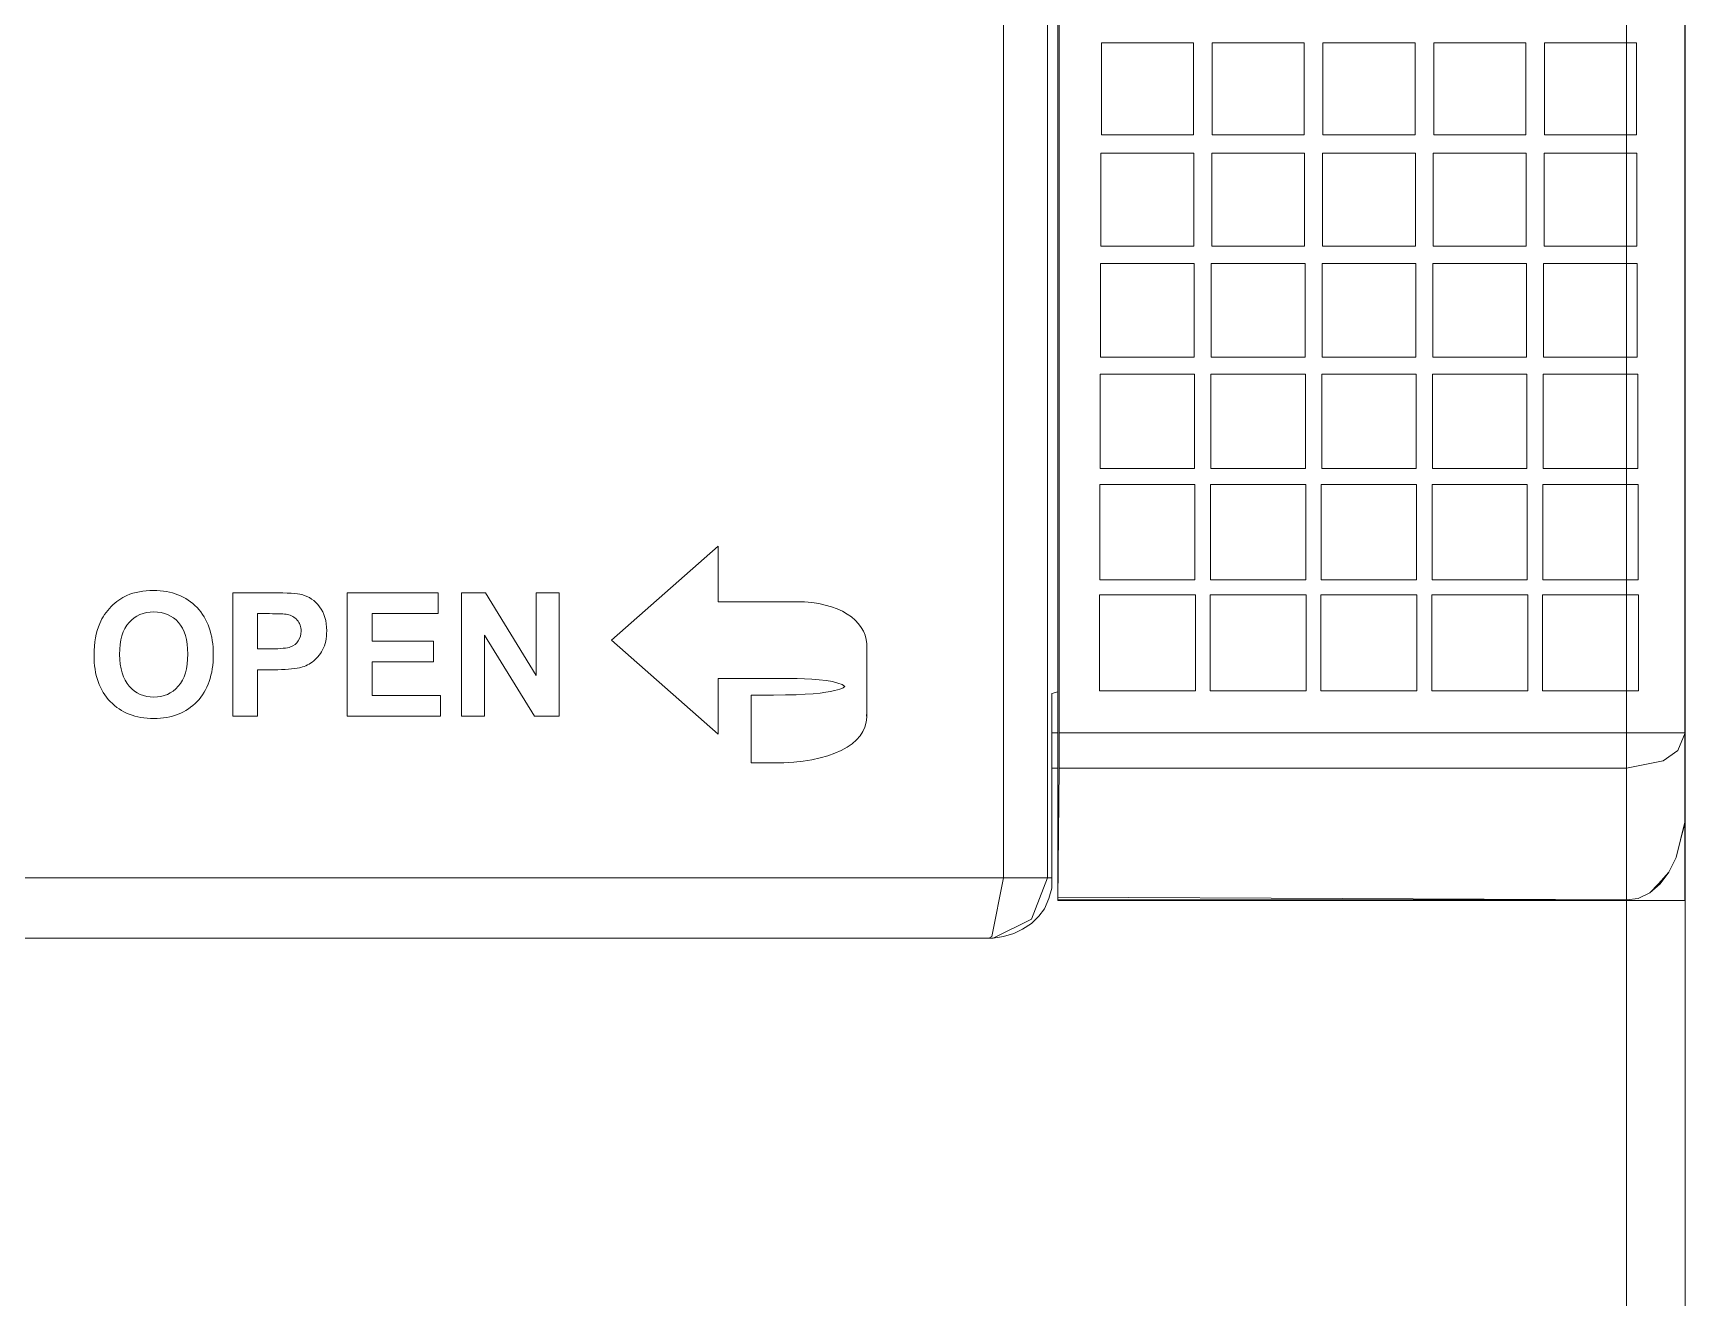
# Model space of a CAD drawing. Header units: millimetres. Extents: x 33157 to 59611, y -29750 to 1750.
# Drawn here: x 53390.86 to 53413.28, y -4483.64 to -4466.51 of the extents above; entities that cross this region are included whole.
import ezdxf

# ---------------------------------------------------------------- set-up
doc = ezdxf.new("R2010")
doc.units = ezdxf.units.MM
doc.layers.add('layer 1', color=7, linetype='Continuous', lineweight=18)

msp = doc.modelspace()

# ---------------------------------------------------------------- linework, layer by layer
at = {"layer": 'layer 1', "lineweight": 9}
for p, q in [((53404.743, -4351.058), (53404.743, -4478.212)), ((53412.446, -4355.264), (53412.446, -4476.467)), ((53413.24, -4356.077), (53413.24, -4475.99)), ((53404.763, -4416.837), (53404.763, -4475.99)), ((53404.604, -4417.254), (53404.604, -4477.954)), ((53404.743, -4417.254), (53404.743, -4475.435)), ((53404.009, -4417.809), (53404.009, -4477.954)), ((53404.664, -4475.455), (53404.664, -4477.954)), ((53404.763, -4475.99), (53404.763, -4476.467)), ((53413.24, -4475.99), (53413.24, -4476.943)), ((53412.446, -4476.467), (53412.446, -4478.252)), ((53413.24, -4476.923), (53413.24, -4515.466)), ((53404.743, -4478.212), (53404.743, -4478.252)), ((53412.446, -4478.252), (53412.446, -4495.113))]:
    msp.add_line(p, q, dxfattribs=at)
msp.add_lwpolyline([(53404.744, -4478.258), (53413.237, -4478.258), (53413.237, -4355.264), (53404.744, -4355.264)], close=True, dxfattribs=at)
at = {"layer": 'layer 1'}
for points, knots in [([(53405.334, -4466.646), (53405.749, -4466.646), (53406.165, -4466.646), (53406.581, -4466.646), (53406.581, -4467.062), (53406.581, -4467.477), (53406.581, -4467.893), (53406.165, -4467.893), (53405.749, -4467.893), (53405.334, -4467.893), (53405.334, -4467.479), (53405.334, -4467.065), (53405.334, -4466.651), (53405.334, -4466.649), (53405.334, -4466.648), (53405.334, -4466.646)], [0, 0, 0, 0, 149945.451499, 149945.451499, 149945.451499, 299890.902999, 299890.902999, 299890.902999, 449836.354498, 449836.354498, 449836.354498, 599781.805997, 599781.805997, 599781.805997, 749727.257496, 749727.257496, 749727.257496, 749727.257496]), ([(53406.834, -4466.646), (53407.25, -4466.646), (53407.665, -4466.646), (53408.081, -4466.646), (53408.081, -4467.062), (53408.081, -4467.477), (53408.081, -4467.893), (53407.665, -4467.893), (53407.25, -4467.893), (53406.834, -4467.893), (53406.834, -4467.479), (53406.834, -4467.065), (53406.834, -4466.651), (53406.834, -4466.649), (53406.834, -4466.648), (53406.834, -4466.646)], [0, 0, 0, 0, 149949.488887, 149949.488887, 149949.488887, 299898.977774, 299898.977774, 299898.977774, 449848.46666, 449848.46666, 449848.46666, 599797.955547, 599797.955547, 599797.955547, 749747.444434, 749747.444434, 749747.444434, 749747.444434]), ([(53408.334, -4466.646), (53408.75, -4466.646), (53409.166, -4466.646), (53409.582, -4466.646), (53409.582, -4467.062), (53409.582, -4467.477), (53409.582, -4467.893), (53409.166, -4467.893), (53408.75, -4467.893), (53408.334, -4467.893), (53408.334, -4467.479), (53408.334, -4467.065), (53408.334, -4466.651), (53408.334, -4466.649), (53408.334, -4466.648), (53408.334, -4466.646)], [0, 0, 0, 0, 149953.526275, 149953.526275, 149953.526275, 299907.05255, 299907.05255, 299907.05255, 449860.578825, 449860.578825, 449860.578825, 599814.105099, 599814.105099, 599814.105099, 749767.631374, 749767.631374, 749767.631374, 749767.631374]), ([(53409.835, -4466.646), (53410.25, -4466.646), (53410.666, -4466.646), (53411.082, -4466.646), (53411.082, -4467.062), (53411.082, -4467.477), (53411.082, -4467.893), (53410.666, -4467.893), (53410.25, -4467.893), (53409.835, -4467.893), (53409.835, -4467.479), (53409.835, -4467.065), (53409.835, -4466.651), (53409.835, -4466.649), (53409.835, -4466.648), (53409.835, -4466.646)], [0, 0, 0, 0, 149957.563663, 149957.563663, 149957.563663, 299915.127327, 299915.127327, 299915.127327, 449872.69099, 449872.69099, 449872.69099, 599830.254653, 599830.254653, 599830.254653, 749787.818317, 749787.818317, 749787.818317, 749787.818317]), ([(53411.335, -4466.646), (53411.751, -4466.646), (53412.166, -4466.646), (53412.582, -4466.646), (53412.582, -4467.062), (53412.582, -4467.477), (53412.582, -4467.893), (53412.166, -4467.893), (53411.751, -4467.893), (53411.335, -4467.893), (53411.335, -4467.479), (53411.335, -4467.065), (53411.335, -4466.651), (53411.335, -4466.649), (53411.335, -4466.648), (53411.335, -4466.646)], [0, 0, 0, 0, 149961.601052, 149961.601052, 149961.601052, 299923.202105, 299923.202105, 299923.202105, 449884.803157, 449884.803157, 449884.803157, 599846.404209, 599846.404209, 599846.404209, 749808.005262, 749808.005262, 749808.005262, 749808.005262]), ([(53405.328, -4468.141), (53405.748, -4468.141), (53406.167, -4468.141), (53406.586, -4468.141), (53406.586, -4468.56), (53406.586, -4468.979), (53406.586, -4469.399), (53406.167, -4469.399), (53405.748, -4469.399), (53405.328, -4469.399), (53405.328, -4468.981), (53405.328, -4468.563), (53405.328, -4468.146), (53405.328, -4468.144), (53405.328, -4468.142), (53405.328, -4468.141)], [0, 0, 0, 0, 149947.512668, 149947.512668, 149947.512668, 299895.025335, 299895.025335, 299895.025335, 449842.538003, 449842.538003, 449842.538003, 599790.05067, 599790.05067, 599790.05067, 749737.563338, 749737.563338, 749737.563338, 749737.563338]), ([(53406.829, -4468.141), (53407.248, -4468.141), (53407.667, -4468.141), (53408.087, -4468.141), (53408.087, -4468.56), (53408.087, -4468.979), (53408.087, -4469.399), (53407.667, -4469.399), (53407.248, -4469.399), (53406.829, -4469.399), (53406.829, -4468.981), (53406.829, -4468.563), (53406.829, -4468.146), (53406.829, -4468.144), (53406.829, -4468.142), (53406.829, -4468.141)], [0, 0, 0, 0, 149951.550049, 149951.550049, 149951.550049, 299903.100098, 299903.100098, 299903.100098, 449854.650148, 449854.650148, 449854.650148, 599806.200197, 599806.200197, 599806.200197, 749757.750246, 749757.750246, 749757.750246, 749757.750246]), ([(53408.329, -4468.141), (53408.748, -4468.141), (53409.168, -4468.141), (53409.587, -4468.141), (53409.587, -4468.56), (53409.587, -4468.979), (53409.587, -4469.399), (53409.168, -4469.399), (53408.748, -4469.399), (53408.329, -4469.399), (53408.329, -4468.981), (53408.329, -4468.563), (53408.329, -4468.146), (53408.329, -4468.144), (53408.329, -4468.142), (53408.329, -4468.141)], [0, 0, 0, 0, 149955.587431, 149955.587431, 149955.587431, 299911.174863, 299911.174863, 299911.174863, 449866.762294, 449866.762294, 449866.762294, 599822.349726, 599822.349726, 599822.349726, 749777.937157, 749777.937157, 749777.937157, 749777.937157]), ([(53409.829, -4468.141), (53410.249, -4468.141), (53410.668, -4468.141), (53411.087, -4468.141), (53411.087, -4468.56), (53411.087, -4468.979), (53411.087, -4469.399), (53410.668, -4469.399), (53410.249, -4469.399), (53409.829, -4469.399), (53409.829, -4468.981), (53409.829, -4468.563), (53409.829, -4468.146), (53409.829, -4468.144), (53409.829, -4468.142), (53409.829, -4468.141)], [0, 0, 0, 0, 149959.624814, 149959.624814, 149959.624814, 299919.249628, 299919.249628, 299919.249628, 449878.874442, 449878.874442, 449878.874442, 599838.499256, 599838.499256, 599838.499256, 749798.12407, 749798.12407, 749798.12407, 749798.12407]), ([(53411.33, -4468.141), (53411.749, -4468.141), (53412.168, -4468.141), (53412.588, -4468.141), (53412.588, -4468.56), (53412.588, -4468.979), (53412.588, -4469.399), (53412.168, -4469.399), (53411.749, -4469.399), (53411.33, -4469.399), (53411.33, -4468.981), (53411.33, -4468.563), (53411.33, -4468.146), (53411.33, -4468.144), (53411.33, -4468.142), (53411.33, -4468.141)], [0, 0, 0, 0, 149963.662197, 149963.662197, 149963.662197, 299927.324394, 299927.324394, 299927.324394, 449890.986592, 449890.986592, 449890.986592, 599854.648789, 599854.648789, 599854.648789, 749818.310986, 749818.310986, 749818.310986, 749818.310986]), ([(53405.323, -4469.635), (53405.746, -4469.635), (53406.169, -4469.635), (53406.592, -4469.635), (53406.592, -4470.058), (53406.592, -4470.481), (53406.592, -4470.904), (53406.169, -4470.904), (53405.746, -4470.904), (53405.323, -4470.904), (53405.323, -4470.483), (53405.323, -4470.062), (53405.323, -4469.641), (53405.323, -4469.639), (53405.323, -4469.637), (53405.323, -4469.635)], [0, 0, 0, 0, 149949.573612, 149949.573612, 149949.573612, 299899.147223, 299899.147223, 299899.147223, 449848.720835, 449848.720835, 449848.720835, 599798.294446, 599798.294446, 599798.294446, 749747.868058, 749747.868058, 749747.868058, 749747.868058]), ([(53406.823, -4469.635), (53407.246, -4469.635), (53407.669, -4469.635), (53408.092, -4469.635), (53408.092, -4470.058), (53408.092, -4470.481), (53408.092, -4470.904), (53407.669, -4470.904), (53407.246, -4470.904), (53406.823, -4470.904), (53406.823, -4470.483), (53406.823, -4470.062), (53406.823, -4469.641), (53406.823, -4469.639), (53406.823, -4469.637), (53406.823, -4469.635)], [0, 0, 0, 0, 149953.610987, 149953.610987, 149953.610987, 299907.221975, 299907.221975, 299907.221975, 449860.832962, 449860.832962, 449860.832962, 599814.44395, 599814.44395, 599814.44395, 749768.054937, 749768.054937, 749768.054937, 749768.054937]), ([(53408.324, -4469.635), (53408.747, -4469.635), (53409.169, -4469.635), (53409.592, -4469.635), (53409.592, -4470.058), (53409.592, -4470.481), (53409.592, -4470.904), (53409.169, -4470.904), (53408.747, -4470.904), (53408.324, -4470.904), (53408.324, -4470.483), (53408.324, -4470.062), (53408.324, -4469.641), (53408.324, -4469.639), (53408.324, -4469.637), (53408.324, -4469.635)], [0, 0, 0, 0, 149957.648364, 149957.648364, 149957.648364, 299915.296728, 299915.296728, 299915.296728, 449872.945091, 449872.945091, 449872.945091, 599830.593455, 599830.593455, 599830.593455, 749788.241819, 749788.241819, 749788.241819, 749788.241819]), ([(53409.824, -4469.635), (53410.247, -4469.635), (53410.67, -4469.635), (53411.092, -4469.635), (53411.092, -4470.058), (53411.092, -4470.481), (53411.092, -4470.904), (53410.67, -4470.904), (53410.247, -4470.904), (53409.824, -4470.904), (53409.824, -4470.483), (53409.824, -4470.062), (53409.824, -4469.641), (53409.824, -4469.639), (53409.824, -4469.637), (53409.824, -4469.635)], [0, 0, 0, 0, 149961.685741, 149961.685741, 149961.685741, 299923.371481, 299923.371481, 299923.371481, 449885.057222, 449885.057222, 449885.057222, 599846.742962, 599846.742962, 599846.742962, 749808.428703, 749808.428703, 749808.428703, 749808.428703]), ([(53411.324, -4469.635), (53411.747, -4469.635), (53412.17, -4469.635), (53412.593, -4469.635), (53412.593, -4470.058), (53412.593, -4470.481), (53412.593, -4470.904), (53412.17, -4470.904), (53411.747, -4470.904), (53411.324, -4470.904), (53411.324, -4470.483), (53411.324, -4470.062), (53411.324, -4469.641), (53411.324, -4469.639), (53411.324, -4469.637), (53411.324, -4469.635)], [0, 0, 0, 0, 149965.723118, 149965.723118, 149965.723118, 299931.446236, 299931.446236, 299931.446236, 449897.169354, 449897.169354, 449897.169354, 599862.892472, 599862.892472, 599862.892472, 749828.61559, 749828.61559, 749828.61559, 749828.61559]), ([(53405.318, -4471.13), (53405.744, -4471.13), (53406.17, -4471.13), (53406.597, -4471.13), (53406.597, -4471.557), (53406.597, -4471.983), (53406.597, -4472.409), (53406.17, -4472.409), (53405.744, -4472.409), (53405.318, -4472.409), (53405.318, -4471.985), (53405.318, -4471.56), (53405.318, -4471.136), (53405.318, -4471.134), (53405.318, -4471.132), (53405.318, -4471.13)], [0, 0, 0, 0, 149951.634466, 149951.634466, 149951.634466, 299903.268932, 299903.268932, 299903.268932, 449854.903398, 449854.903398, 449854.903398, 599806.537865, 599806.537865, 599806.537865, 749758.172331, 749758.172331, 749758.172331, 749758.172331]), ([(53406.818, -4471.13), (53407.244, -4471.13), (53407.671, -4471.13), (53408.097, -4471.13), (53408.097, -4471.557), (53408.097, -4471.983), (53408.097, -4472.409), (53407.671, -4472.409), (53407.244, -4472.409), (53406.818, -4472.409), (53406.818, -4471.985), (53406.818, -4471.56), (53406.818, -4471.136), (53406.818, -4471.134), (53406.818, -4471.132), (53406.818, -4471.13)], [0, 0, 0, 0, 149955.671836, 149955.671836, 149955.671836, 299911.343672, 299911.343672, 299911.343672, 449867.015508, 449867.015508, 449867.015508, 599822.687345, 599822.687345, 599822.687345, 749778.359181, 749778.359181, 749778.359181, 749778.359181]), ([(53408.318, -4471.13), (53408.745, -4471.13), (53409.171, -4471.13), (53409.597, -4471.13), (53409.597, -4471.557), (53409.597, -4471.983), (53409.597, -4472.409), (53409.171, -4472.409), (53408.745, -4472.409), (53408.318, -4472.409), (53408.318, -4471.985), (53408.318, -4471.56), (53408.318, -4471.136), (53408.318, -4471.134), (53408.318, -4471.132), (53408.318, -4471.13)], [0, 0, 0, 0, 149959.709207, 149959.709207, 149959.709207, 299919.418413, 299919.418413, 299919.418413, 449879.12762, 449879.12762, 449879.12762, 599838.836827, 599838.836827, 599838.836827, 749798.546033, 749798.546033, 749798.546033, 749798.546033]), ([(53409.819, -4471.13), (53410.245, -4471.13), (53410.671, -4471.13), (53411.098, -4471.13), (53411.098, -4471.557), (53411.098, -4471.983), (53411.098, -4472.409), (53410.671, -4472.409), (53410.245, -4472.409), (53409.819, -4472.409), (53409.819, -4471.985), (53409.819, -4471.56), (53409.819, -4471.136), (53409.819, -4471.134), (53409.819, -4471.132), (53409.819, -4471.13)], [0, 0, 0, 0, 149963.746578, 149963.746578, 149963.746578, 299927.493155, 299927.493155, 299927.493155, 449891.239733, 449891.239733, 449891.239733, 599854.98631, 599854.98631, 599854.98631, 749818.732888, 749818.732888, 749818.732888, 749818.732888]), ([(53411.319, -4471.13), (53411.745, -4471.13), (53412.172, -4471.13), (53412.598, -4471.13), (53412.598, -4471.557), (53412.598, -4471.983), (53412.598, -4472.409), (53412.172, -4472.409), (53411.745, -4472.409), (53411.319, -4472.409), (53411.319, -4471.985), (53411.319, -4471.56), (53411.319, -4471.136), (53411.319, -4471.134), (53411.319, -4471.132), (53411.319, -4471.13)], [0, 0, 0, 0, 149967.783949, 149967.783949, 149967.783949, 299935.567898, 299935.567898, 299935.567898, 449903.351847, 449903.351847, 449903.351847, 599871.135796, 599871.135796, 599871.135796, 749838.919745, 749838.919745, 749838.919745, 749838.919745]), ([(53405.313, -4472.625), (53405.742, -4472.625), (53406.172, -4472.625), (53406.602, -4472.625), (53406.602, -4473.055), (53406.602, -4473.485), (53406.602, -4473.915), (53406.172, -4473.915), (53405.742, -4473.915), (53405.313, -4473.915), (53405.313, -4473.487), (53405.313, -4473.059), (53405.313, -4472.631), (53405.313, -4472.629), (53405.313, -4472.627), (53405.313, -4472.625)], [0, 0, 0, 0, 149953.695968, 149953.695968, 149953.695968, 299907.391936, 299907.391936, 299907.391936, 449861.087904, 449861.087904, 449861.087904, 599814.783872, 599814.783872, 599814.783872, 749768.47984, 749768.47984, 749768.47984, 749768.47984]), ([(53406.813, -4472.625), (53407.243, -4472.625), (53407.672, -4472.625), (53408.102, -4472.625), (53408.102, -4473.055), (53408.102, -4473.485), (53408.102, -4473.915), (53407.672, -4473.915), (53407.243, -4473.915), (53406.813, -4473.915), (53406.813, -4473.487), (53406.813, -4473.059), (53406.813, -4472.631), (53406.813, -4472.629), (53406.813, -4472.627), (53406.813, -4472.625)], [0, 0, 0, 0, 149957.733332, 149957.733332, 149957.733332, 299915.466664, 299915.466664, 299915.466664, 449873.199996, 449873.199996, 449873.199996, 599830.933329, 599830.933329, 599830.933329, 749788.666661, 749788.666661, 749788.666661, 749788.666661]), ([(53408.313, -4472.625), (53408.743, -4472.625), (53409.173, -4472.625), (53409.603, -4472.625), (53409.603, -4473.055), (53409.603, -4473.485), (53409.603, -4473.915), (53409.173, -4473.915), (53408.743, -4473.915), (53408.313, -4473.915), (53408.313, -4473.487), (53408.313, -4473.059), (53408.313, -4472.631), (53408.313, -4472.629), (53408.313, -4472.627), (53408.313, -4472.625)], [0, 0, 0, 0, 149961.770697, 149961.770697, 149961.770697, 299923.541394, 299923.541394, 299923.541394, 449885.31209, 449885.31209, 449885.31209, 599847.082787, 599847.082787, 599847.082787, 749808.853484, 749808.853484, 749808.853484, 749808.853484]), ([(53409.814, -4472.625), (53410.243, -4472.625), (53410.673, -4472.625), (53411.103, -4472.625), (53411.103, -4473.055), (53411.103, -4473.485), (53411.103, -4473.915), (53410.673, -4473.915), (53410.243, -4473.915), (53409.814, -4473.915), (53409.814, -4473.487), (53409.814, -4473.059), (53409.814, -4472.631), (53409.814, -4472.629), (53409.814, -4472.627), (53409.814, -4472.625)], [0, 0, 0, 0, 149965.808062, 149965.808062, 149965.808062, 299931.616124, 299931.616124, 299931.616124, 449897.424186, 449897.424186, 449897.424186, 599863.232248, 599863.232248, 599863.232248, 749829.04031, 749829.04031, 749829.04031, 749829.04031]), ([(53411.314, -4472.625), (53411.744, -4472.625), (53412.173, -4472.625), (53412.603, -4472.625), (53412.603, -4473.055), (53412.603, -4473.485), (53412.603, -4473.915), (53412.173, -4473.915), (53411.744, -4473.915), (53411.314, -4473.915), (53411.314, -4473.487), (53411.314, -4473.059), (53411.314, -4472.631), (53411.314, -4472.629), (53411.314, -4472.627), (53411.314, -4472.625)], [0, 0, 0, 0, 149969.845428, 149969.845428, 149969.845428, 299939.690855, 299939.690855, 299939.690855, 449909.536283, 449909.536283, 449909.536283, 599879.38171, 599879.38171, 599879.38171, 749849.227138, 749849.227138, 749849.227138, 749849.227138]), ([(53402.155, -4475.766), (53402.155, -4475.766), (53402.155, -4474.782), (53402.155, -4474.782), (53402.144, -4474.468), (53401.774, -4474.213), (53401.212, -4474.213), (53401.212, -4474.213), (53400.145, -4474.214), (53400.145, -4474.214), (53400.145, -4474.214), (53400.145, -4473.46), (53400.145, -4473.46), (53400.145, -4473.46), (53398.698, -4474.733), (53398.698, -4474.733), (53398.698, -4474.733), (53400.145, -4476.008), (53400.145, -4476.008), (53400.145, -4476.008), (53400.145, -4475.254), (53400.145, -4475.254), (53400.145, -4475.254), (53401.212, -4475.254), (53401.212, -4475.254), (53401.472, -4475.254), (53401.792, -4475.289), (53401.859, -4475.361), (53401.854, -4475.358), (53401.813, -4475.476), (53400.892, -4475.478), (53400.787, -4475.479), (53400.589, -4475.478), (53400.589, -4475.478), (53400.589, -4475.478), (53400.589, -4476.397), (53400.589, -4476.397), (53400.589, -4476.397), (53400.892, -4476.397), (53400.892, -4476.397), (53401.658, -4476.397), (53402.155, -4476.149), (53402.155, -4475.777), (53402.155, -4475.735), (53402.149, -4475.725), (53402.155, -4475.766)], [0, 0, 0, 0, 139726.722142, 139726.722142, 139726.722142, 279453.444284, 279453.444284, 279453.444284, 419180.166425, 419180.166425, 419180.166425, 558906.888567, 558906.888567, 558906.888567, 698633.610709, 698633.610709, 698633.610709, 838360.332851, 838360.332851, 838360.332851, 978087.054993, 978087.054993, 978087.054993, 1117813.777134, 1117813.777134, 1117813.777134, 1257540.499276, 1257540.499276, 1257540.499276, 1397267.221418, 1397267.221418, 1397267.221418, 1536993.94356, 1536993.94356, 1536993.94356, 1676720.665702, 1676720.665702, 1676720.665702, 1816447.387843, 1816447.387843, 1816447.387843, 1956174.109985, 1956174.109985, 1956174.109985, 2095900.832127, 2095900.832127, 2095900.832127, 2095900.832127]), ([(53391.69, -4474.938), (53391.69, -4474.768), (53391.716, -4474.625), (53391.767, -4474.509), (53391.804, -4474.424), (53391.856, -4474.347), (53391.922, -4474.279), (53391.987, -4474.212), (53392.059, -4474.161), (53392.136, -4474.128), (53392.24, -4474.084), (53392.36, -4474.062), (53392.496, -4474.062), (53392.741, -4474.062), (53392.937, -4474.139), (53393.085, -4474.292), (53393.232, -4474.445), (53393.305, -4474.658), (53393.305, -4474.93), (53393.305, -4475.201), (53393.232, -4475.412), (53393.086, -4475.565), (53392.94, -4475.718), (53392.745, -4475.794), (53392.5, -4475.794), (53392.253, -4475.794), (53392.056, -4475.718), (53391.91, -4475.566), (53391.764, -4475.414), (53391.69, -4475.205), (53391.69, -4474.938)], [0, 0, 0, 0, 142493.660328, 142493.660328, 142493.660328, 284987.320655, 284987.320655, 284987.320655, 427480.980983, 427480.980983, 427480.980983, 569974.641311, 569974.641311, 569974.641311, 712468.301639, 712468.301639, 712468.301639, 854961.961966, 854961.961966, 854961.961966, 997455.622294, 997455.622294, 997455.622294, 1139949.282622, 1139949.282622, 1139949.282622, 1282442.942949, 1282442.942949, 1282442.942949, 1424936.603277, 1424936.603277, 1424936.603277, 1424936.603277]), ([(53393.568, -4475.764), (53393.568, -4475.764), (53393.568, -4474.092), (53393.568, -4474.092), (53393.568, -4474.092), (53394.106, -4474.092), (53394.106, -4474.092), (53394.311, -4474.092), (53394.443, -4474.101), (53394.505, -4474.117), (53394.601, -4474.143), (53394.681, -4474.197), (53394.745, -4474.281), (53394.809, -4474.365), (53394.841, -4474.474), (53394.841, -4474.607), (53394.841, -4474.709), (53394.823, -4474.795), (53394.786, -4474.865), (53394.749, -4474.935), (53394.702, -4474.99), (53394.645, -4475.03), (53394.588, -4475.07), (53394.53, -4475.097), (53394.471, -4475.109), (53394.391, -4475.125), (53394.275, -4475.134), (53394.123, -4475.134), (53394.123, -4475.134), (53393.905, -4475.134), (53393.905, -4475.134), (53393.905, -4475.134), (53393.905, -4475.764), (53393.905, -4475.764), (53393.905, -4475.764), (53393.568, -4475.764), (53393.568, -4475.764)], [0, 0, 0, 0, 141182.522722, 141182.522722, 141182.522722, 282365.045444, 282365.045444, 282365.045444, 423547.568166, 423547.568166, 423547.568166, 564730.090887, 564730.090887, 564730.090887, 705912.613609, 705912.613609, 705912.613609, 847095.136331, 847095.136331, 847095.136331, 988277.659053, 988277.659053, 988277.659053, 1129460.181775, 1129460.181775, 1129460.181775, 1270642.704497, 1270642.704497, 1270642.704497, 1411825.227219, 1411825.227219, 1411825.227219, 1553007.74994, 1553007.74994, 1553007.74994, 1694190.272662, 1694190.272662, 1694190.272662, 1694190.272662]), ([(53395.118, -4475.764), (53395.118, -4475.764), (53395.118, -4474.092), (53395.118, -4474.092), (53395.118, -4474.092), (53396.35, -4474.092), (53396.35, -4474.092), (53396.35, -4474.092), (53396.35, -4474.375), (53396.35, -4474.375), (53396.35, -4474.375), (53395.455, -4474.375), (53395.455, -4474.375), (53395.455, -4474.375), (53395.455, -4474.746), (53395.455, -4474.746), (53395.455, -4474.746), (53396.287, -4474.746), (53396.287, -4474.746), (53396.287, -4474.746), (53396.287, -4475.028), (53396.287, -4475.028), (53396.287, -4475.028), (53395.455, -4475.028), (53395.455, -4475.028), (53395.455, -4475.028), (53395.455, -4475.481), (53395.455, -4475.481), (53395.455, -4475.481), (53396.382, -4475.481), (53396.382, -4475.481), (53396.382, -4475.481), (53396.382, -4475.764), (53396.382, -4475.764), (53396.382, -4475.764), (53395.118, -4475.764), (53395.118, -4475.764)], [0, 0, 0, 0, 141184.614595, 141184.614595, 141184.614595, 282369.22919, 282369.22919, 282369.22919, 423553.843784, 423553.843784, 423553.843784, 564738.458379, 564738.458379, 564738.458379, 705923.072974, 705923.072974, 705923.072974, 847107.687569, 847107.687569, 847107.687569, 988292.302163, 988292.302163, 988292.302163, 1129476.916758, 1129476.916758, 1129476.916758, 1270661.531353, 1270661.531353, 1270661.531353, 1411846.145948, 1411846.145948, 1411846.145948, 1553030.760543, 1553030.760543, 1553030.760543, 1694215.375137, 1694215.375137, 1694215.375137, 1694215.375137]), ([(53396.668, -4475.764), (53396.668, -4475.764), (53396.668, -4474.092), (53396.668, -4474.092), (53396.668, -4474.092), (53396.994, -4474.092), (53396.994, -4474.092), (53396.994, -4474.092), (53397.679, -4475.212), (53397.679, -4475.212), (53397.679, -4475.212), (53397.679, -4474.092), (53397.679, -4474.092), (53397.679, -4474.092), (53397.99, -4474.092), (53397.99, -4474.092), (53397.99, -4474.092), (53397.99, -4475.764), (53397.99, -4475.764), (53397.99, -4475.764), (53397.654, -4475.764), (53397.654, -4475.764), (53397.654, -4475.764), (53396.979, -4474.665), (53396.979, -4474.665), (53396.979, -4474.665), (53396.979, -4475.764), (53396.979, -4475.764), (53396.979, -4475.764), (53396.668, -4475.764), (53396.668, -4475.764)], [0, 0, 0, 0, 142503.581948, 142503.581948, 142503.581948, 285007.163896, 285007.163896, 285007.163896, 427510.745844, 427510.745844, 427510.745844, 570014.327792, 570014.327792, 570014.327792, 712517.90974, 712517.90974, 712517.90974, 855021.491688, 855021.491688, 855021.491688, 997525.073636, 997525.073636, 997525.073636, 1140028.655584, 1140028.655584, 1140028.655584, 1282532.237532, 1282532.237532, 1282532.237532, 1425035.81948, 1425035.81948, 1425035.81948, 1425035.81948]), ([(53405.307, -4474.12), (53405.307, -4474.12), (53406.607, -4474.12), (53406.607, -4474.12), (53406.607, -4474.12), (53406.607, -4475.42), (53406.607, -4475.42), (53406.607, -4475.42), (53405.307, -4475.42), (53405.307, -4475.42), (53405.307, -4475.42), (53405.307, -4474.125), (53405.307, -4474.125), (53405.307, -4474.125), (53405.307, -4474.12), (53405.307, -4474.12)], [0, 0, 0, 0, 149955.757015, 149955.757015, 149955.757015, 299911.51403, 299911.51403, 299911.51403, 449867.271045, 449867.271045, 449867.271045, 599823.02806, 599823.02806, 599823.02806, 749778.785075, 749778.785075, 749778.785075, 749778.785075]), ([(53406.808, -4474.12), (53406.808, -4474.12), (53408.108, -4474.12), (53408.108, -4474.12), (53408.108, -4474.12), (53408.108, -4475.42), (53408.108, -4475.42), (53408.108, -4475.42), (53406.808, -4475.42), (53406.808, -4475.42), (53406.808, -4475.42), (53406.808, -4474.125), (53406.808, -4474.125), (53406.808, -4474.125), (53406.808, -4474.12), (53406.808, -4474.12)], [0, 0, 0, 0, 149959.794373, 149959.794373, 149959.794373, 299919.588747, 299919.588747, 299919.588747, 449879.38312, 449879.38312, 449879.38312, 599839.177493, 599839.177493, 599839.177493, 749798.971867, 749798.971867, 749798.971867, 749798.971867]), ([(53408.308, -4474.12), (53408.308, -4474.12), (53409.608, -4474.12), (53409.608, -4474.12), (53409.608, -4474.12), (53409.608, -4475.42), (53409.608, -4475.42), (53409.608, -4475.42), (53408.308, -4475.42), (53408.308, -4475.42), (53408.308, -4475.42), (53408.308, -4474.125), (53408.308, -4474.125), (53408.308, -4474.125), (53408.308, -4474.12), (53408.308, -4474.12)], [0, 0, 0, 0, 149963.831732, 149963.831732, 149963.831732, 299927.663464, 299927.663464, 299927.663464, 449891.495196, 449891.495196, 449891.495196, 599855.326928, 599855.326928, 599855.326928, 749819.158661, 749819.158661, 749819.158661, 749819.158661]), ([(53409.808, -4474.12), (53409.808, -4474.12), (53411.108, -4474.12), (53411.108, -4474.12), (53411.108, -4474.12), (53411.108, -4475.42), (53411.108, -4475.42), (53411.108, -4475.42), (53409.808, -4475.42), (53409.808, -4475.42), (53409.808, -4475.42), (53409.808, -4474.125), (53409.808, -4474.125), (53409.808, -4474.125), (53409.808, -4474.12), (53409.808, -4474.12)], [0, 0, 0, 0, 149967.869091, 149967.869091, 149967.869091, 299935.738183, 299935.738183, 299935.738183, 449903.607274, 449903.607274, 449903.607274, 599871.476366, 599871.476366, 599871.476366, 749839.345457, 749839.345457, 749839.345457, 749839.345457]), ([(53411.309, -4474.12), (53411.309, -4474.12), (53412.609, -4474.12), (53412.609, -4474.12), (53412.609, -4474.12), (53412.609, -4475.42), (53412.609, -4475.42), (53412.609, -4475.42), (53411.309, -4475.42), (53411.309, -4475.42), (53411.309, -4475.42), (53411.309, -4474.125), (53411.309, -4474.125), (53411.309, -4474.125), (53411.309, -4474.12), (53411.309, -4474.12)], [0, 0, 0, 0, 149971.906451, 149971.906451, 149971.906451, 299943.812902, 299943.812902, 299943.812902, 449915.719354, 449915.719354, 449915.719354, 599887.625805, 599887.625805, 599887.625805, 749859.532256, 749859.532256, 749859.532256, 749859.532256]), ([(53392.037, -4474.927), (53392.037, -4475.116), (53392.08, -4475.26), (53392.168, -4475.358), (53392.255, -4475.456), (53392.365, -4475.505), (53392.499, -4475.505), (53392.634, -4475.505), (53392.744, -4475.456), (53392.83, -4475.359), (53392.916, -4475.262), (53392.959, -4475.116), (53392.959, -4474.922), (53392.959, -4474.73), (53392.917, -4474.587), (53392.833, -4474.493), (53392.75, -4474.399), (53392.638, -4474.352), (53392.499, -4474.352), (53392.361, -4474.352), (53392.249, -4474.399), (53392.164, -4474.495), (53392.079, -4474.59), (53392.037, -4474.734), (53392.037, -4474.927)], [0, 0, 0, 0, 144466.413304, 144466.413304, 144466.413304, 288932.826609, 288932.826609, 288932.826609, 433399.239913, 433399.239913, 433399.239913, 577865.653218, 577865.653218, 577865.653218, 722332.066522, 722332.066522, 722332.066522, 866798.479827, 866798.479827, 866798.479827, 1011264.893131, 1011264.893131, 1011264.893131, 1155731.306435, 1155731.306435, 1155731.306435, 1155731.306435]), ([(53393.905, -4474.375), (53393.905, -4474.375), (53393.905, -4474.851), (53393.905, -4474.851), (53393.905, -4474.851), (53394.088, -4474.851), (53394.088, -4474.851), (53394.22, -4474.851), (53394.308, -4474.842), (53394.352, -4474.825), (53394.397, -4474.807), (53394.432, -4474.78), (53394.457, -4474.742), (53394.482, -4474.705), (53394.495, -4474.662), (53394.495, -4474.612), (53394.495, -4474.551), (53394.477, -4474.501), (53394.442, -4474.461), (53394.406, -4474.421), (53394.362, -4474.396), (53394.307, -4474.386), (53394.267, -4474.379), (53394.187, -4474.375), (53394.066, -4474.375), (53394.066, -4474.375), (53393.905, -4474.375), (53393.905, -4474.375)], [0, 0, 0, 0, 143120.459355, 143120.459355, 143120.459355, 286240.91871, 286240.91871, 286240.91871, 429361.378066, 429361.378066, 429361.378066, 572481.837421, 572481.837421, 572481.837421, 715602.296776, 715602.296776, 715602.296776, 858722.756131, 858722.756131, 858722.756131, 1001843.215487, 1001843.215487, 1001843.215487, 1144963.674842, 1144963.674842, 1144963.674842, 1288084.134197, 1288084.134197, 1288084.134197, 1288084.134197])]:
    msp.add_open_spline(points, degree=3, knots=knots, dxfattribs=at)
at = {"layer": 'layer 1', "lineweight": 9}
for points in [[(53404.743, -4475.435), (53404.743, -4475.435), (53404.664, -4475.455), (53404.664, -4475.455)], [(53404.664, -4475.99), (53404.664, -4475.99), (53404.743, -4475.99), (53404.743, -4475.99)], [(53404.763, -4475.99), (53404.763, -4475.99), (53413.24, -4475.99), (53413.24, -4475.99)], [(53404.664, -4476.467), (53404.664, -4476.467), (53404.743, -4476.467), (53404.743, -4476.467)], [(53412.446, -4476.467), (53412.446, -4476.467), (53404.763, -4476.467), (53404.763, -4476.467)], [(53404.763, -4476.467), (53404.763, -4476.467), (53404.743, -4478.252), (53404.743, -4478.252)], [(53368.614, -4477.954), (53368.614, -4477.954), (53404.664, -4477.954), (53404.664, -4477.954)], [(53404.009, -4477.954), (53404.009, -4477.954), (53403.85, -4478.748), (53403.85, -4478.748)], [(53412.446, -4478.252), (53412.446, -4478.252), (53404.743, -4478.212), (53404.743, -4478.212)], [(53404.743, -4478.252), (53404.743, -4478.252), (53412.446, -4478.252), (53412.446, -4478.252)], [(53369.408, -4478.768), (53369.408, -4478.768), (53403.87, -4478.768), (53403.87, -4478.768)], [(53403.85, -4478.748), (53403.85, -4478.748), (53403.81, -4478.768), (53403.81, -4478.768)], [(53403.81, -4478.768), (53403.81, -4478.768), (53403.87, -4478.768), (53403.87, -4478.768)]]:
    msp.add_open_spline(points, degree=3, dxfattribs=at)
for points, knots in [([(53412.446, -4476.467), (53412.446, -4476.467), (53412.942, -4476.367), (53412.942, -4476.367), (53412.942, -4476.367), (53413.141, -4476.228), (53413.141, -4476.228), (53413.141, -4476.228), (53413.24, -4475.99), (53413.24, -4475.99)], [0, 0, 0, 0, 160193.043099, 160193.043099, 160193.043099, 320386.086198, 320386.086198, 320386.086198, 480579.129297, 480579.129297, 480579.129297, 480579.129297]), ([(53412.446, -4478.252), (53412.446, -4478.252), (53412.605, -4478.232), (53412.605, -4478.232), (53412.605, -4478.232), (53412.763, -4478.153), (53412.763, -4478.153), (53412.763, -4478.153), (53412.882, -4478.034), (53412.882, -4478.034), (53412.882, -4478.034), (53413.021, -4477.875), (53413.021, -4477.875), (53413.021, -4477.875), (53413.121, -4477.677), (53413.121, -4477.677), (53413.121, -4477.677), (53413.18, -4477.439), (53413.18, -4477.439), (53413.18, -4477.439), (53413.24, -4477.181), (53413.24, -4477.181), (53413.24, -4477.181), (53413.24, -4476.923), (53413.24, -4476.923)], [0, 0, 0, 0, 144524.039652, 144524.039652, 144524.039652, 289048.079303, 289048.079303, 289048.079303, 433572.118955, 433572.118955, 433572.118955, 578096.158607, 578096.158607, 578096.158607, 722620.198258, 722620.198258, 722620.198258, 867144.23791, 867144.23791, 867144.23791, 1011668.277561, 1011668.277561, 1011668.277561, 1156192.317213, 1156192.317213, 1156192.317213, 1156192.317213]), ([(53412.446, -4478.252), (53412.446, -4478.252), (53412.605, -4478.232), (53412.605, -4478.232), (53412.605, -4478.232), (53412.763, -4478.153), (53412.763, -4478.153), (53412.763, -4478.153), (53412.902, -4478.034), (53412.902, -4478.034), (53412.902, -4478.034), (53413.021, -4477.875), (53413.021, -4477.875), (53413.021, -4477.875), (53413.121, -4477.677), (53413.121, -4477.677), (53413.121, -4477.677), (53413.18, -4477.439), (53413.18, -4477.439), (53413.18, -4477.439), (53413.24, -4477.201), (53413.24, -4477.201), (53413.24, -4477.201), (53413.24, -4476.943), (53413.24, -4476.943)], [0, 0, 0, 0, 144524.043915, 144524.043915, 144524.043915, 289048.08783, 289048.08783, 289048.08783, 433572.131745, 433572.131745, 433572.131745, 578096.17566, 578096.17566, 578096.17566, 722620.219575, 722620.219575, 722620.219575, 867144.26349, 867144.26349, 867144.26349, 1011668.307404, 1011668.307404, 1011668.307404, 1156192.351319, 1156192.351319, 1156192.351319, 1156192.351319]), ([(53403.87, -4478.768), (53403.87, -4478.768), (53404.386, -4478.51), (53404.386, -4478.51), (53404.386, -4478.51), (53404.604, -4477.954), (53404.604, -4477.954)], [0, 0, 0, 0, 174083.780864, 174083.780864, 174083.780864, 348167.561728, 348167.561728, 348167.561728, 348167.561728]), ([(53403.87, -4478.768), (53403.87, -4478.768), (53404.009, -4478.748), (53404.009, -4478.748), (53404.009, -4478.748), (53404.148, -4478.708), (53404.148, -4478.708), (53404.148, -4478.708), (53404.267, -4478.649), (53404.267, -4478.649), (53404.267, -4478.649), (53404.386, -4478.569), (53404.386, -4478.569), (53404.386, -4478.569), (53404.485, -4478.47), (53404.485, -4478.47), (53404.485, -4478.47), (53404.565, -4478.371), (53404.565, -4478.371), (53404.565, -4478.371), (53404.624, -4478.232), (53404.624, -4478.232), (53404.624, -4478.232), (53404.664, -4478.093), (53404.664, -4478.093), (53404.664, -4478.093), (53404.664, -4477.954), (53404.664, -4477.954)], [0, 0, 0, 0, 143152.148256, 143152.148256, 143152.148256, 286304.296512, 286304.296512, 286304.296512, 429456.444767, 429456.444767, 429456.444767, 572608.593023, 572608.593023, 572608.593023, 715760.741279, 715760.741279, 715760.741279, 858912.889535, 858912.889535, 858912.889535, 1002065.03779, 1002065.03779, 1002065.03779, 1145217.186046, 1145217.186046, 1145217.186046, 1288369.334302, 1288369.334302, 1288369.334302, 1288369.334302])]:
    msp.add_open_spline(points, degree=3, knots=knots, dxfattribs=at)

doc.saveas('drawing.dxf')
